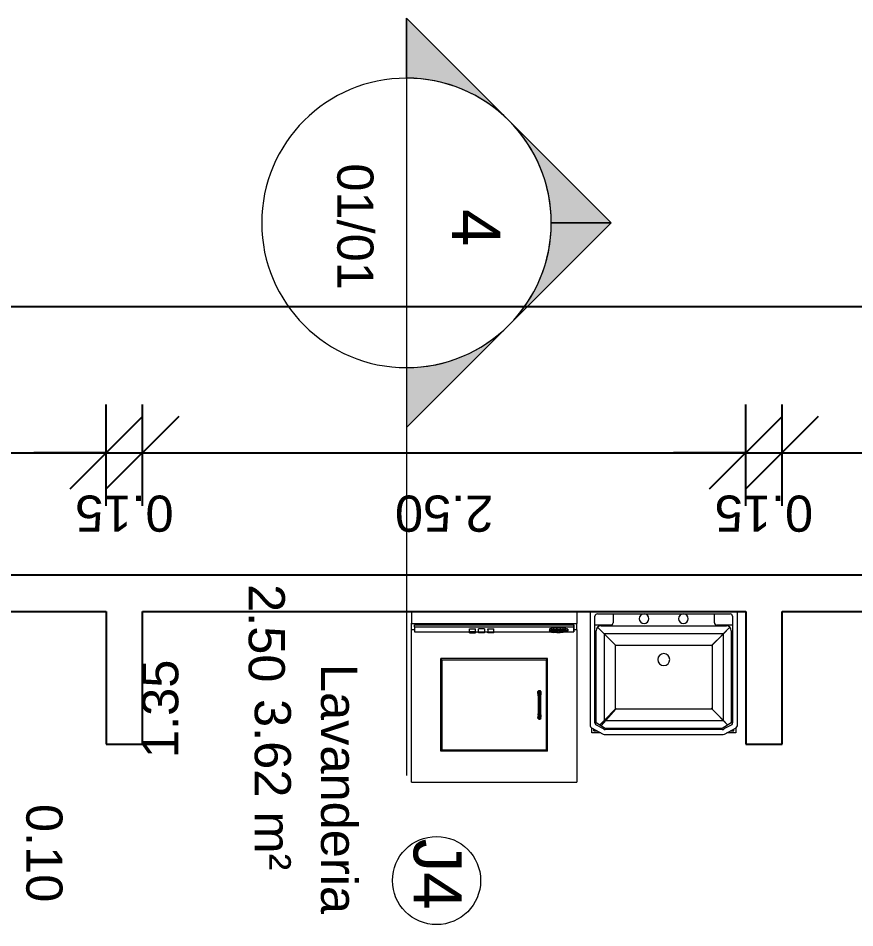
# Model space of a CAD drawing. Header units: centimetres. Extents: x 1481 to 8105, y -69 to 2574.
# Drawn here: x 2537.8 to 2884.5, y 2196.9 to 2574 of the extents above; entities that cross this region are included whole.
import ezdxf

# ---------------------------------------------------------------- set-up
doc = ezdxf.new("R2010")
doc.units = ezdxf.units.CM
for name, color, linetype, lineweight in [('A-ANNO-DIMS', 1, 'Continuous', 9), ('A-AREA-IDEN', 1, 'Continuous', 9), ('A-GLAZ-IDEN', 152, 'Continuous', 9), ('A-WALL', 250, 'Continuous', 9), ('C-TOPO', 7, 'Continuous', 9), ('G-ANNO-DIMS', 182, 'Continuous', 9), ('G-ANNO-SYMB', 111, 'Continuous', 9), ('G-IMPT', 8, 'Continuous', 9), ('P-SANR-FIXT', 31, 'Continuous', 9), ('Q-SPCQ', 91, 'Continuous', 9)]:
    doc.layers.add(name, color=color, linetype=linetype, lineweight=lineweight)
doc.styles.add('Arial', font='arial.ttf', dxfattribs={"height": 15})
doc.styles.add('Arial_1', font='arial.ttf', dxfattribs={"height": 20})
doc.dimstyles.new('Cotas_Internas', dxfattribs={"dimscale": 30.48, "dimtxt": 15.303891, "dimasz": 0.695971, "dimexe": 0, "dimexo": 0.0625, "dimgap": 0.328084, "dimtad": 0, "dimjust": 2, "dimlfac": 0.01, "dimrnd": 0.01, "dimzin": 0, "dimdsep": 46, "dimtxsty": 'Arial', "dimblk1": 'NONE', "dimblk2": 'OBLIQUE', "dimsah": 1, "dimcen": 0.09, "dimse1": 1, "dimsd1": 1, "dimsd2": 1, "dimazin": 0, "dimtfac": 1, "dimtdec": 4, "dimtix": 1, "dimtmove": 2, "dimatfit": 3, "dimfxl": 0, "dimfxlon": 1, "dimtvp": 1, "dimtolj": 1, "dimtzin": 0, "dimarcsym": 2})
doc.dimstyles.new('Cotas_Planta_Baixa', dxfattribs={"dimscale": 30.48, "dimtxt": 15.303891, "dimasz": 0.984252, "dimexe": 0.656168, "dimexo": 0.0625, "dimgap": 0.574147, "dimtad": 1, "dimlfac": 0.01, "dimrnd": 0.01, "dimzin": 0, "dimdsep": 46, "dimtxsty": 'Arial', "dimblk1": 'OBLIQUE', "dimblk2": 'OBLIQUE', "dimsah": 1, "dimcen": 0.09, "dimdle": 0.656168, "dimazin": 0, "dimtfac": 1, "dimtdec": 4, "dimtix": 1, "dimtmove": 0, "dimatfit": 3, "dimfxl": 0.787402, "dimfxlon": 1, "dimtvp": 1, "dimtolj": 1, "dimtzin": 0, "dimarcsym": 2})
doc.dimstyles.new('Cotas_Planta_Baixa_1', dxfattribs={"dimscale": 30.48, "dimtxt": 15.303891, "dimasz": 0.984252, "dimexe": 0.656168, "dimexo": 0.0625, "dimgap": 0.574147, "dimtad": 1, "dimlfac": 0.01, "dimrnd": 0.01, "dimzin": 0, "dimdsep": 46, "dimtxsty": 'Arial', "dimblk1": 'OBLIQUE', "dimblk2": 'OBLIQUE', "dimsah": 1, "dimcen": 0.09, "dimdle": 0.656168, "dimazin": 0, "dimtfac": 1, "dimtdec": 4, "dimtix": 1, "dimtmove": 1, "dimatfit": 3, "dimfxl": 0.787402, "dimfxlon": 1, "dimtvp": 1, "dimtolj": 1, "dimtzin": 0, "dimarcsym": 2})

# ---------------------------------------------------------------- blocks, each defined once
blk = doc.blocks.new('TANQUE LAVAR ROUPA - TANQUE ROUPA 510 x 400 mm 2-648585-Planta Baixa')
at = {"layer": 'P-SANR-FIXT'}
for p, q in [((-25.5, 19.5), (-25.5, -27.4)), ((-25.5, 19.5), (-25.5, -27.4)), ((-22.5, 19), (32.5, 19)), ((-15.98, 19), (-15.98, 15.3)), ((25.98, 15.3), (25.98, 19)), ((35.5, -27.4), (35.5, 19.5)), ((35.5, -27.4), (35.5, 19.5)), ((-23.5, -26.26), (-23.5, 18)), ((33.5, 18), (33.5, -26.26)), ((-16.98, 14.3), (-23.5, 14.3)), ((-23, -26.26), (-23, 12)), ((-23, -26.26), (-23, 12)), ((-22.41, 13.41), (-15.06, 6.06)), ((-22.41, 13.41), (-19.71, 10.71)), ((-21, 14), (5.78, 14)), ((-21, 14), (5.78, 14)), ((5.78, 14), (31, 14)), ((5.78, 14), (31, 14)), ((25.06, 6.06), (32.41, 13.41)), ((33.5, 14.3), (26.98, 14.3)), ((32.41, 13.41), (29.71, 10.71)), ((33, 12), (33, -26.26)), ((33, 12), (33, -26.26)), ((29.71, 10.71), (-19.71, 10.71)), ((-19.71, 10.71), (-14.67, 5.67)), ((-19.71, 10.71), (-19.71, -25.21)), ((29.71, 10.71), (24.67, 5.67)), ((29.71, -25.21), (29.71, 10.71)), ((-15.06, 6.06), (25.06, 6.06)), ((-15.06, -20.56), (-15.06, 6.06)), ((25.06, 6.06), (25.06, -20.56)), ((-15.06, -20.56), (-21.13, -27.38)), ((-14.67, -20.17), (-19.71, -25.21)), ((25.06, -20.56), (-15.06, -20.56)), ((29.71, -25.21), (24.67, -20.17)), ((25.06, -20.56), (31.6, -27.1)), ((-19.26, -28.5), (-23, -26.26)), ((-19.26, -28.5), (-23, -26.26)), ((-19.71, -25.21), (-21.6, -27.1)), ((-19.71, -25.21), (29.71, -25.21)), ((33, -26.26), (29.26, -28.5)), ((33, -26.26), (29.26, -28.5)), ((31.6, -27.1), (29.71, -25.21)), ((-24.97, -28.29), (-20.14, -30.88)), ((-24.97, -28.29), (-20.14, -30.88)), ((-24.87, -30.37), (-24.87, -28.34)), ((-24, -29.5), (-24, -28.81)), ((-23.55, -29.05), (-24, -29.5)), ((-24, -29.5), (-22.71, -29.5)), ((-19.96, -28.71), (-23.21, -26.96)), ((29.26, -28.5), (-19.26, -28.5)), ((29.26, -28.5), (-19.26, -28.5)), ((29.26, -29), (-19.26, -29)), ((33.21, -26.96), (29.96, -28.71)), ((30.14, -30.88), (34.97, -28.29)), ((30.14, -30.88), (34.97, -28.29)), ((32.71, -29.5), (34, -29.5)), ((34, -29.5), (33.55, -29.05)), ((34, -29.5), (34, -28.81)), ((34.87, -28.34), (34.87, -30.37)), ((-21.09, -30.37), (-24.87, -30.37)), ((-20.14, -30.88), (-19.67, -31)), ((-20.14, -30.88), (-19.67, -31)), ((-19.67, -31), (29.67, -31)), ((-19.67, -31), (29.67, -31)), ((29.67, -31), (30.14, -30.88)), ((29.67, -31), (30.14, -30.88)), ((34.87, -30.37), (31.09, -30.37))]:
    blk.add_line(p, q, dxfattribs=at)
for centre, radius, start, end in [((-25, 19.5), 0.5, 90, 180), ((-25, 19.5), 0.5, 90, 180), ((-22.41, 17.91), 1.1, 94.7923, 175.2082), ((-3.15, 16.97), 2, 90, 270), ((-3.15, 16.97), 2, 270, 90), ((13.15, 16.97), 2, 90, 270), ((13.15, 16.97), 2, 270, 90), ((32.41, 17.91), 1.1, 4.7923, 85.2072), ((35, 19.5), 0.5, 0, 90), ((35, 19.5), 0.5, 0, 90), ((-16.98, 15.3), 1, 270, 0), ((26.98, 15.3), 1, 180, 270), ((-21, 12), 2, 90, 180), ((-21, 12), 2, 90, 180), ((31, 12), 2, 360, 90), ((31, 12), 2, 0, 90), ((5, 0), 2.5, 90, 270), ((5, 0), 2.5, 90, 270), ((5, 0), 2.5, 270, 90), ((5, 0), 2.5, 270, 90), ((-22.5, -26.26), 1, 180, 225.0002), ((32.5, -26.26), 1, 314.9998, 0), ((-24.39, -27.34), 1.11, 183.3638, 238.3821), ((-24.39, -27.34), 1.11, 183.3638, 238.3821), ((-18.89, -27.12), 1.92, 235.977, 259.0226), ((29.23, -27.93), 1.07, 271.5542, 313.4463), ((34.39, -27.34), 1.11, 301.6174, 356.6363), ((34.39, -27.34), 1.11, 301.6174, 356.6363)]:
    blk.add_arc(centre, radius, start, end, dxfattribs=at)
blk = doc.blocks.new('Washer05 - 11ZWSH05_dwg-649389-Planta Baixa')
at = {"layer": 'G-IMPT'}
for p, q in [((0, 68.58), (5.06, 68.58)), ((4.89, 68.58), (5.06, 68.58)), ((7.59, 68.58), (5.06, 68.58)), ((5.06, 0), (5.06, 68.58)), ((5.06, 0), (5.06, 68.58)), ((7.59, 68.58), (7.59, 67.32)), ((7.59, 68.58), (70.84, 68.58)), ((70.84, 0), (70.84, 68.58)), ((5.63, 1.26), (5.63, 67.32)), ((5.63, 1.26), (5.63, 67.32)), ((6.34, 67.32), (5.63, 67.32)), ((5.63, 67.32), (6.34, 67.32)), ((6.34, 1.26), (6.34, 67.32)), ((8.51, 67.32), (6.34, 67.32)), ((6.34, 1.26), (6.34, 67.32)), ((6.34, 67.32), (8.51, 67.32)), ((6.98, 63.9), (7.18, 64.56)), ((7.4, 64.79), (7.18, 64.56)), ((7.91, 64.56), (7.18, 64.56)), ((7.91, 64.56), (7.18, 64.56)), ((7.4, 64.79), (8.13, 64.79)), ((7.4, 64.79), (8.13, 64.79)), ((7.71, 63.9), (7.91, 64.56)), ((7.91, 64.56), (8.13, 64.79)), ((7.91, 64.56), (8.13, 60.99)), ((8.36, 64.56), (8.13, 64.79)), ((8.13, 64.79), (8.13, 60.99)), ((8.36, 64.56), (8.13, 60.99)), ((8.36, 64.56), (8.56, 63.9)), ((8.51, 64.06), (8.51, 67.32)), ((6.83, 62.89), (6.75, 61.65)), ((6.91, 61.49), (6.75, 61.65)), ((6.75, 61.65), (7.49, 61.65)), ((6.75, 61.65), (6.75, 60.33)), ((6.75, 61.65), (7.49, 61.65)), ((6.91, 60.49), (6.75, 60.33)), ((7.09, 60.49), (6.75, 60.33)), ((7.09, 60.49), (6.75, 60.33)), ((6.83, 62.89), (6.98, 63.9)), ((7.56, 62.89), (6.83, 62.89)), ((6.83, 62.89), (6.88, 62.73)), ((7.56, 62.89), (6.83, 62.89)), ((7.71, 63.9), (6.98, 63.9)), ((6.98, 63.9), (7.06, 63.36)), ((7.71, 63.9), (6.98, 63.9)), ((7.56, 62.89), (7.49, 61.65)), ((8.13, 60.99), (7.49, 61.65)), ((7.49, 61.65), (7.49, 60.33)), ((8.13, 60.99), (7.49, 60.33)), ((7.71, 63.9), (7.56, 62.89)), ((7.56, 62.89), (8.13, 60.99)), ((7.56, 59.09), (8.13, 60.99)), ((7.71, 63.9), (8.13, 60.99)), ((7.71, 58.08), (8.13, 60.99)), ((8.13, 60.99), (7.84, 60.85)), ((8.13, 60.99), (7.84, 60.85)), ((7.91, 57.42), (8.13, 60.99)), ((7.98, 60.99), (8.13, 60.99)), ((7.98, 60.99), (8.13, 60.99)), ((7.98, 60.99), (8.13, 60.99)), ((7.98, 60.99), (8.13, 60.99)), ((8.56, 63.9), (8.13, 60.99)), ((8.71, 62.89), (8.13, 60.99)), ((8.78, 61.65), (8.13, 60.99)), ((8.78, 60.33), (8.13, 60.99)), ((8.56, 58.08), (8.13, 60.99)), ((8.71, 59.09), (8.13, 60.99)), ((8.36, 57.42), (8.13, 60.99)), ((8.13, 57.2), (8.13, 60.99)), ((8.56, 63.9), (8.71, 62.89)), ((8.71, 62.89), (8.61, 62.74)), ((8.71, 62.89), (8.61, 62.74)), ((8.63, 61.65), (8.78, 61.65)), ((8.71, 62.89), (8.78, 61.65)), ((8.78, 60.33), (8.78, 61.65)), ((6.83, 59.09), (6.75, 60.33)), ((7.49, 60.33), (6.75, 60.33)), ((7.49, 60.33), (6.75, 60.33)), ((6.88, 59.24), (6.83, 59.09)), ((7.56, 59.09), (6.83, 59.09)), ((6.98, 58.08), (6.83, 59.09)), ((7.56, 59.09), (6.83, 59.09)), ((7.06, 58.62), (6.98, 58.08)), ((7.71, 58.08), (6.98, 58.08)), ((6.98, 58.08), (7.18, 57.42)), ((7.71, 58.08), (6.98, 58.08)), ((7.2, 57.85), (7.18, 57.42)), ((7.4, 57.2), (7.18, 57.42)), ((7.91, 57.42), (7.18, 57.42)), ((7.91, 57.42), (7.18, 57.42)), ((7.4, 57.2), (8.13, 57.2)), ((7.4, 57.2), (8.13, 57.2)), ((7.56, 59.09), (7.49, 60.33)), ((7.56, 59.09), (7.71, 58.08)), ((7.71, 58.08), (7.91, 57.42)), ((7.91, 57.42), (8.13, 57.2)), ((8.36, 57.42), (8.13, 57.2)), ((8.56, 58.08), (8.36, 57.42)), ((8.51, 34.15), (8.51, 57.92)), ((8.56, 58.08), (8.71, 59.09)), ((8.61, 59.24), (8.71, 59.09)), ((8.61, 59.24), (8.71, 59.09)), ((8.78, 60.33), (8.63, 60.33)), ((8.78, 60.33), (8.71, 59.09)), ((58.01, 56.39), (19.53, 56.39)), ((19.53, 56.39), (19.53, 12.17)), ((20.04, 55.88), (19.53, 56.39)), ((20.04, 12.68), (20.04, 55.88)), ((20.04, 55.88), (57.51, 55.88)), ((33.18, 53.68), (32.81, 53.31)), ((32.81, 52.79), (32.81, 53.31)), ((32.81, 53.31), (33.87, 53.29)), ((32.81, 52.79), (33.87, 52.82)), ((33.18, 52.43), (32.81, 52.79)), ((33.18, 53.68), (33.7, 53.68)), ((33.18, 53.68), (34.11, 53.61)), ((34.44, 53.61), (33.7, 53.68)), ((34.11, 53.61), (33.87, 53.29)), ((33.87, 53.29), (33.87, 52.82)), ((33.87, 53.29), (35.02, 53.25)), ((33.87, 52.82), (35.02, 52.86)), ((34.11, 52.49), (33.87, 52.82)), ((34.11, 53.61), (35.02, 53.52)), ((34.44, 53.61), (34.12, 53.61)), ((34.44, 53.61), (35.02, 53.52)), ((34.44, 53.61), (35.02, 53.52)), ((35.02, 53.52), (42.49, 53.52)), ((35.02, 53.25), (35.02, 53.52)), ((35.02, 53.25), (35.02, 52.86)), ((35.02, 53.25), (42.49, 53.25)), ((35.02, 52.58), (35.02, 52.86)), ((42.49, 52.86), (35.02, 52.86)), ((42.49, 53.52), (43.07, 53.61)), ((43.07, 53.61), (42.49, 53.52)), ((42.49, 53.52), (43.39, 53.61)), ((42.49, 53.52), (42.49, 53.25)), ((42.49, 53.25), (43.63, 53.29)), ((42.49, 52.86), (42.49, 53.25)), ((42.49, 52.86), (42.49, 52.58)), ((42.49, 52.86), (43.63, 52.82)), ((43.07, 53.61), (43.8, 53.68)), ((43.07, 53.61), (43.39, 53.61)), ((44.32, 53.68), (43.39, 53.61)), ((43.63, 53.29), (43.39, 53.61)), ((43.63, 52.82), (43.39, 52.49)), ((43.63, 53.29), (44.69, 53.31)), ((43.63, 52.82), (43.63, 53.29)), ((43.63, 52.82), (44.69, 52.79)), ((44.32, 53.68), (43.8, 53.68)), ((44.32, 53.68), (44.69, 53.31)), ((44.32, 52.43), (44.69, 52.79)), ((44.69, 52.79), (44.69, 53.31)), ((58.01, 56.39), (57.51, 55.88)), ((57.51, 55.88), (57.51, 12.68)), ((58.01, 56.39), (58.01, 12.17)), ((33.18, 52.43), (34.11, 52.49)), ((33.7, 52.43), (33.18, 52.43)), ((34.44, 52.49), (33.7, 52.43)), ((35.02, 52.58), (34.11, 52.49)), ((34.44, 52.49), (34.12, 52.49)), ((34.44, 52.49), (35.02, 52.58)), ((34.44, 52.49), (35.02, 52.58)), ((35.02, 52.58), (42.49, 52.58)), ((42.49, 52.58), (43.07, 52.49)), ((43.07, 52.49), (42.49, 52.58)), ((42.49, 52.58), (43.39, 52.49)), ((43.07, 52.49), (43.8, 52.43)), ((43.07, 52.49), (43.39, 52.49)), ((44.32, 52.43), (43.39, 52.49)), ((43.8, 52.43), (44.32, 52.43)), ((7.45, 34.15), (7.29, 34.15)), ((7.29, 31.62), (7.29, 34.15)), ((8.45, 34.15), (7.29, 34.15)), ((8.89, 34.15), (8.45, 34.15)), ((8.45, 31.62), (8.45, 34.15)), ((8.89, 34.15), (8.89, 31.62)), ((7.45, 31.62), (7.29, 31.62)), ((7.29, 31.62), (8.45, 31.62)), ((7.29, 30.36), (7.45, 30.36)), ((7.29, 30.36), (7.29, 27.83)), ((7.29, 30.36), (8.45, 30.36)), ((8.89, 31.62), (8.45, 31.62)), ((8.89, 30.36), (8.45, 30.36)), ((8.45, 27.83), (8.45, 30.36)), ((8.51, 30.36), (8.51, 31.62)), ((8.89, 30.36), (8.89, 27.83)), ((7.45, 27.83), (7.29, 27.83)), ((8.45, 27.83), (7.29, 27.83)), ((7.45, 26.56), (7.29, 26.56)), ((8.45, 26.56), (7.29, 26.56)), ((7.29, 24.03), (7.29, 26.56)), ((8.89, 27.83), (8.45, 27.83)), ((8.45, 26.56), (8.89, 26.56)), ((8.45, 26.56), (8.45, 24.03)), ((8.51, 26.56), (8.51, 27.83)), ((8.89, 24.03), (8.89, 26.56)), ((8.45, 24.03), (7.29, 24.03)), ((7.29, 24.03), (7.45, 24.03)), ((8.89, 24.03), (8.45, 24.03)), ((8.51, 1.26), (8.51, 24.03)), ((20.04, 12.68), (19.53, 12.17)), ((58.01, 12.17), (19.53, 12.17)), ((20.04, 12.68), (57.51, 12.68)), ((57.51, 12.68), (58.01, 12.17)), ((6.34, 1.26), (5.63, 1.26)), ((6.34, 1.26), (5.63, 1.26)), ((5.63, 1.26), (5.79, 1.26)), ((6.34, 1.26), (8.51, 1.26)), ((7.59, 1.26), (7.59, 0)), ((0, 0), (5.06, 0)), ((5.06, 0), (4.89, 0)), ((7.59, 0), (5.06, 0)), ((70.84, 0), (7.59, 0))]:
    blk.add_line(p, q, dxfattribs=at)
blk = doc.blocks.new('Washer05 - Washer05-649395-Planta Baixa')
blk.add_blockref('Washer05 - 11ZWSH05_dwg-649389-Planta Baixa', (0, 0))
blk = doc.blocks.new('M_Identificador da janela - M_Identificador da janela-3796-Planta Baixa')
at = {"layer": 'A-GLAZ-IDEN'}
blk.add_circle((0.0131, -0.0015), 0.1827, dxfattribs=at)
blk = doc.blocks.new('Elevações de ponto - M_Cota de elevação - Alvo preenchido-23738-Planta Baixa')
at = {"layer": 'G-ANNO-DIMS'}
h = blk.add_hatch(color=256, dxfattribs=at)
edge = h.paths.add_edge_path(flags=0)
edge.add_line((0, 0), (-0.2, 0))
edge.add_arc((0, 0), 0.2, 90, 180, ccw=False)
edge.add_line((0, 0.2), (0, 0))
h = blk.add_hatch(color=256, dxfattribs=at)
edge = h.paths.add_edge_path(flags=0)
edge.add_line((0, 0), (0.2, 0))
edge.add_arc((0, 0), 0.2, 270, 360, ccw=False)
edge.add_line((0, -0.2), (0, 0))
for p, q in [((0, -0.3), (0, 0.3)), ((-0.3, 0), (1.4, 0))]:
    blk.add_line(p, q, dxfattribs=at)
blk.add_circle((0, 0), 0.2, dxfattribs=at)
blk = doc.blocks.new('*D229')
at = {"layer": 'Defpoints', "color": 0, "transparency": 16777216}
for p in [(2589.32, 2324.93), (2589.32, 2324.93), (2839.32, 2324.93)]:
    blk.add_point(p, dxfattribs=at)
at = {"layer": 'A-ANNO-DIMS', "color": 0, "transparency": 16777216, "insert": (2648.31, 2339.38), "char_height": 15, "width": 48.5957, "attachment_point": 1, "rotation": 270, "line_spacing_factor": 0.941778, "style": 'Arial'}
blk.add_mtext('\\A1;2.50', dxfattribs=at)
blk = doc.blocks.new('_None')
blk = doc.blocks.new('_Oblique')
at = {"color": 0, "linetype": 'ByBlock', "lineweight": -2}
blk.add_line((-0.5, -0.5), (0.5, 0.5), dxfattribs=at)
blk = doc.blocks.new('*D230')
at = {"layer": 'Defpoints', "color": 0, "transparency": 16777216}
for p in [(2579.69, 2328.06), (2579.69, 2328.06), (2579.69, 2193.06)]:
    blk.add_point(p, dxfattribs=at)
at = {"layer": 'A-ANNO-DIMS', "color": 0, "transparency": 16777216, "insert": (2589.17, 2267.27), "char_height": 15, "width": 48.5957, "attachment_point": 1, "rotation": 90, "line_spacing_factor": 0.941778, "style": 'Arial'}
blk.add_mtext('\\A1;1.35', dxfattribs=at)
blk = doc.blocks.new('*D233')
at = {"layer": 'A-ANNO-DIMS', "color": 0, "lineweight": -2, "transparency": 16777216}
for p, q in [((2514.32, 2371.76), (2514.32, 2413.85)), ((2574.32, 2371.76), (2574.32, 2413.85)), ((2494.32, 2393.85), (2594.32, 2393.85))]:
    blk.add_line(p, q, dxfattribs=at)
at = {"layer": 'Defpoints', "color": 0, "transparency": 16777216}
for p in [(2574.32, 2393.85), (2514.32, 2369.85), (2574.32, 2369.85)]:
    blk.add_point(p, dxfattribs=at)
at = {"layer": 'A-ANNO-DIMS', "color": 0, "lineweight": -2, "transparency": 16777216, "xscale": 29.99999999999999, "yscale": 29.99999999999999, "zscale": 29.99999999999999, "rotation": 180}
blk.add_blockref('_Oblique', (2514.32, 2393.85), dxfattribs=at)
at = {"layer": 'A-ANNO-DIMS', "color": 0, "lineweight": -2, "transparency": 16777216, "xscale": 29.99999999999999, "yscale": 29.99999999999999, "zscale": 29.99999999999999}
blk.add_blockref('_Oblique', (2574.32, 2393.85), dxfattribs=at)
at = {"layer": 'A-ANNO-DIMS', "color": 0, "transparency": 16777216, "insert": (2493.05, 2363.68), "char_height": 15, "width": 48.5957, "attachment_point": 1, "rotation": 270, "line_spacing_factor": 0.941778, "style": 'Arial'}
blk.add_mtext('\\A1;0.60', dxfattribs=at)
blk = doc.blocks.new('*D234')
at = {"layer": 'A-ANNO-DIMS', "color": 0, "lineweight": -2, "transparency": 16777216}
for p, q in [((2574.32, 2371.76), (2574.32, 2413.85)), ((2589.32, 2371.76), (2589.32, 2413.85)), ((2574.32, 2393.85), (2544.32, 2393.85)), ((2574.32, 2393.85), (2589.32, 2393.85)), ((2589.32, 2393.85), (2619.32, 2393.85))]:
    blk.add_line(p, q, dxfattribs=at)
at = {"layer": 'Defpoints', "color": 0, "transparency": 16777216}
for p in [(2589.32, 2393.85), (2574.32, 2369.85), (2589.32, 2369.85)]:
    blk.add_point(p, dxfattribs=at)
at = {"layer": 'A-ANNO-DIMS', "color": 0, "lineweight": -2, "transparency": 16777216, "xscale": 29.99999999999999, "yscale": 29.99999999999999, "zscale": 29.99999999999999}
blk.add_blockref('_Oblique', (2574.32, 2393.85), dxfattribs=at)
at = {"layer": 'A-ANNO-DIMS', "color": 0, "lineweight": -2, "transparency": 16777216, "xscale": 29.99999999999999, "yscale": 29.99999999999999, "zscale": 29.99999999999999, "rotation": 180}
blk.add_blockref('_Oblique', (2589.32, 2393.85), dxfattribs=at)
at = {"layer": 'A-ANNO-DIMS', "color": 0, "transparency": 16777216, "insert": (2581.82, 2368.69), "char_height": 15, "width": 48.5957, "attachment_point": 5, "rotation": 180, "style": 'Arial'}
blk.add_mtext('\\A1;0.15', dxfattribs=at)
blk = doc.blocks.new('*D235')
at = {"layer": 'A-ANNO-DIMS', "color": 0, "lineweight": -2, "transparency": 16777216}
for p, q in [((2589.32, 2371.76), (2589.32, 2413.85)), ((2839.32, 2371.76), (2839.32, 2413.85)), ((2569.32, 2393.85), (2859.32, 2393.85))]:
    blk.add_line(p, q, dxfattribs=at)
at = {"layer": 'Defpoints', "color": 0, "transparency": 16777216}
for p in [(2839.32, 2393.85), (2589.32, 2369.85), (2839.32, 2369.85)]:
    blk.add_point(p, dxfattribs=at)
at = {"layer": 'A-ANNO-DIMS', "color": 0, "lineweight": -2, "transparency": 16777216, "xscale": 29.99999999999999, "yscale": 29.99999999999999, "zscale": 29.99999999999999, "rotation": 180}
blk.add_blockref('_Oblique', (2589.32, 2393.85), dxfattribs=at)
at = {"layer": 'A-ANNO-DIMS', "color": 0, "lineweight": -2, "transparency": 16777216, "xscale": 29.99999999999999, "yscale": 29.99999999999999, "zscale": 29.99999999999999}
blk.add_blockref('_Oblique', (2839.32, 2393.85), dxfattribs=at)
at = {"layer": 'A-ANNO-DIMS', "color": 0, "transparency": 16777216, "insert": (2714.32, 2368.69), "char_height": 15, "width": 48.5957, "attachment_point": 5, "rotation": 180, "style": 'Arial'}
blk.add_mtext('\\A1;2.50', dxfattribs=at)
blk = doc.blocks.new('*D236')
at = {"layer": 'A-ANNO-DIMS', "color": 0, "lineweight": -2, "transparency": 16777216}
for p, q in [((2839.32, 2371.76), (2839.32, 2413.85)), ((2854.32, 2371.76), (2854.32, 2413.85)), ((2839.32, 2393.85), (2809.32, 2393.85)), ((2839.32, 2393.85), (2854.32, 2393.85)), ((2854.32, 2393.85), (2884.32, 2393.85))]:
    blk.add_line(p, q, dxfattribs=at)
at = {"layer": 'Defpoints', "color": 0, "transparency": 16777216}
for p in [(2854.32, 2393.85), (2839.32, 2369.85), (2854.32, 2369.85)]:
    blk.add_point(p, dxfattribs=at)
at = {"layer": 'A-ANNO-DIMS', "color": 0, "lineweight": -2, "transparency": 16777216, "xscale": 29.99999999999999, "yscale": 29.99999999999999, "zscale": 29.99999999999999}
blk.add_blockref('_Oblique', (2839.32, 2393.85), dxfattribs=at)
at = {"layer": 'A-ANNO-DIMS', "color": 0, "lineweight": -2, "transparency": 16777216, "xscale": 29.99999999999999, "yscale": 29.99999999999999, "zscale": 29.99999999999999, "rotation": 180}
blk.add_blockref('_Oblique', (2854.32, 2393.85), dxfattribs=at)
at = {"layer": 'A-ANNO-DIMS', "color": 0, "transparency": 16777216, "insert": (2846.82, 2368.69), "char_height": 15, "width": 48.5957, "attachment_point": 5, "rotation": 180, "style": 'Arial'}
blk.add_mtext('\\A1;0.15', dxfattribs=at)
blk = doc.blocks.new('*D237')
at = {"layer": 'A-ANNO-DIMS', "color": 0, "lineweight": -2, "transparency": 16777216}
for p, q in [((2854.32, 2371.76), (2854.32, 2413.85)), ((2916.74, 2371.76), (2916.74, 2413.85)), ((2834.32, 2393.85), (2936.74, 2393.85))]:
    blk.add_line(p, q, dxfattribs=at)
at = {"layer": 'Defpoints', "color": 0, "transparency": 16777216}
for p in [(2916.74, 2393.85), (2854.32, 2369.85), (2916.74, 2369.85)]:
    blk.add_point(p, dxfattribs=at)
at = {"layer": 'A-ANNO-DIMS', "color": 0, "lineweight": -2, "transparency": 16777216, "xscale": 29.99999999999999, "yscale": 29.99999999999999, "zscale": 29.99999999999999, "rotation": 180}
blk.add_blockref('_Oblique', (2854.32, 2393.85), dxfattribs=at)
at = {"layer": 'A-ANNO-DIMS', "color": 0, "lineweight": -2, "transparency": 16777216, "xscale": 29.99999999999999, "yscale": 29.99999999999999, "zscale": 29.99999999999999}
blk.add_blockref('_Oblique', (2916.74, 2393.85), dxfattribs=at)
at = {"layer": 'A-ANNO-DIMS', "color": 0, "transparency": 16777216, "insert": (2939.67, 2363.68), "char_height": 15, "width": 48.5957, "attachment_point": 1, "rotation": 270, "line_spacing_factor": 0.941778, "style": 'Arial'}
blk.add_mtext('\\A1;0.62', dxfattribs=at)
blk = doc.blocks.new('*D247')
at = {"layer": 'A-ANNO-DIMS', "color": 0, "lineweight": -2, "transparency": 16777216}
for p, q in [((1709.32, 2432.35), (1709.32, 2474.44)), ((4709.32, 2432.35), (4709.32, 2474.44)), ((1689.32, 2454.44), (4729.32, 2454.44))]:
    blk.add_line(p, q, dxfattribs=at)
at = {"layer": 'Defpoints', "color": 0, "transparency": 16777216}
for p in [(4709.32, 2454.44), (1709.32, 2430.44), (4709.32, 2430.44)]:
    blk.add_point(p, dxfattribs=at)
at = {"layer": 'A-ANNO-DIMS', "color": 0, "lineweight": -2, "transparency": 16777216, "xscale": 29.99999999999999, "yscale": 29.99999999999999, "zscale": 29.99999999999999, "rotation": 180}
blk.add_blockref('_Oblique', (1709.32, 2454.44), dxfattribs=at)
at = {"layer": 'A-ANNO-DIMS', "color": 0, "lineweight": -2, "transparency": 16777216, "xscale": 29.99999999999999, "yscale": 29.99999999999999, "zscale": 29.99999999999999}
blk.add_blockref('_Oblique', (4709.32, 2454.44), dxfattribs=at)
at = {"layer": 'A-ANNO-DIMS', "color": 0, "transparency": 16777216, "insert": (3209.32, 2429.28), "char_height": 15, "width": 62.4399, "attachment_point": 5, "rotation": 180, "style": 'Arial'}
blk.add_mtext('\\A1;30.00', dxfattribs=at)
blk = doc.blocks.new('Corte - M_Cabeça do corte - Preenchida-1049-Planta Baixa')
at = {"layer": 'G-ANNO-SYMB'}
h = blk.add_hatch(color=256, dxfattribs=at)
edge = h.paths.add_edge_path(flags=0)
edge.add_line((-0.6, 0.8485), (-0.6, 0.6))
edge.add_arc((-0.6, 0), 0.6, 90, 135)
edge.add_line((-1.0243, 0.4243), (-0.6, 0.8485))
h = blk.add_hatch(color=256, dxfattribs=at)
edge = h.paths.add_edge_path(flags=0)
edge.add_line((-0.6, 0.8485), (-0.1757, 0.4243))
edge.add_arc((-0.6, 0), 0.6, 45, 90)
edge.add_line((-0.6, 0.6), (-0.6, 0.8485))
h = blk.add_hatch(color=256, dxfattribs=at)
edge = h.paths.add_edge_path(flags=0)
edge.add_line((-1.4485, 0), (-1.0243, 0.4243))
edge.add_arc((-0.6, 0), 0.6, 135, 180)
edge.add_line((-1.2, 0), (-1.4485, 0))
h = blk.add_hatch(color=256, dxfattribs=at)
edge = h.paths.add_edge_path(flags=0)
edge.add_line((0.2485, 0), (0, 0))
edge.add_arc((-0.6, 0), 0.6, 360, 405)
edge.add_line((-0.1757, 0.4243), (0.2485, 0))
for p, q in [((-0.6, 0.8485), (-1.4485, 0)), ((-0.6, 0.8485), (-1.0243, 0.4243)), ((-0.6, 0.8485), (0.2485, 0)), ((-0.6, 0.6), (-0.6, 0.8485)), ((-0.6, 0.8485), (-0.6, 0.6)), ((-0.1757, 0.4243), (-0.6, 0.8485)), ((-1.0243, 0.4243), (-1.4485, 0)), ((0.2485, 0), (-0.1757, 0.4243)), ((-1.4485, 0), (-1.2, 0)), ((0, 0), (0.2485, 0)), ((-1.2, 0), (-1.4485, 0)), ((0, 0), (0.2485, 0))]:
    blk.add_line(p, q, dxfattribs=at)
for start, end in [(360, 180), (90, 135), (45, 90), (135, 180), (360, 45), (180, 360)]:
    blk.add_arc((-0.6, 0), 0.6, start, end, dxfattribs=at)

msp = doc.modelspace()

# ---------------------------------------------------------------- linework, layer by layer
at = {"layer": 'A-WALL', "lineweight": 25}
for p, q in [((2916.74, 2343.061), (2514.319, 2343.061)), ((2514.319, 2328.061), (2574.319, 2328.061)), ((2574.319, 2328.061), (2574.319, 2273.061)), ((2589.319, 2328.061), (2839.319, 2328.061)), ((2589.319, 2273.061), (2589.319, 2328.061)), ((2839.319, 2328.061), (2839.319, 2273.061)), ((2854.319, 2328.061), (2916.74, 2328.061)), ((2854.319, 2273.061), (2854.319, 2328.061)), ((2574.319, 2273.061), (2589.319, 2273.061)), ((2839.319, 2273.061), (2854.319, 2273.061))]:
    msp.add_line(p, q, dxfattribs=at)
at = {"layer": 'C-TOPO'}
msp.add_line((4709.319, 2343.061), (1709.319, 2343.061), dxfattribs=at)
at = {"layer": 'G-ANNO-SYMB'}
for p, q in [((2698.716, 2549.107), (2698.716, 2429.107)), ((2698.716, 2429.107), (2698.716, 2260.082))]:
    msp.add_line(p, q, dxfattribs=at)

# ---------------------------------------------------------------- block references
at = {"layer": 'A-GLAZ-IDEN', "xscale": 99.99999999999993, "yscale": 99.99999999999993, "zscale": 99.99999999999993, "rotation": 269.9999999999999}
msp.add_blockref('M_Identificador da janela - M_Identificador da janela-3796-Planta Baixa', (2711.319, 2217.8), dxfattribs=at)
at = {"layer": 'G-ANNO-DIMS', "extrusion": (0, 0, -1), "xscale": 99.99999999999993, "yscale": 99.99999999999993, "zscale": 99.99999999999993, "rotation": 90.00000000000006}
msp.add_blockref('Elevações de ponto - M_Cota de elevação - Alvo preenchido-23738-Planta Baixa', (-2534.664, 2156.557), dxfattribs=at)
at = {"layer": 'G-ANNO-SYMB', "xscale": 99.99999999999993, "yscale": 99.99999999999993, "zscale": 99.99999999999993, "rotation": 269.9999999999999}
msp.add_blockref('Corte - M_Cabeça do corte - Preenchida-1049-Planta Baixa', (2698.716, 2429.107), dxfattribs=at)
at = {"layer": 'P-SANR-FIXT'}
msp.add_blockref('TANQUE LAVAR ROUPA - TANQUE ROUPA 510 x 400 mm 2-648585-Planta Baixa', (2800.319, 2308.061), dxfattribs=at)
at = {"layer": 'Q-SPCQ', "rotation": 269.9999999999999}
msp.add_blockref('Washer05 - Washer05-649395-Planta Baixa', (2700.739, 2328.061), dxfattribs=at)

# ---------------------------------------------------------------- texts
at = {"layer": 'A-AREA-IDEN', "char_height": 15, "attachment_point": 1, "rotation": 270, "style": 'Arial'}
for s, insert, width in [('Lavanderia', (2678.293, 2306.284), 123.45987), ('3.62 m²', (2650.819, 2291.734), 88.18562)]:
    msp.add_mtext(s, dxfattribs=dict(at, insert=insert, width=width))
at = {"layer": 'A-GLAZ-IDEN', "insert": (2721.633, 2233.885), "char_height": 20, "width": 36.87762, "attachment_point": 1, "rotation": 270, "style": 'Arial_1'}
msp.add_mtext('J4', dxfattribs=at)
at = {"layer": 'G-ANNO-DIMS', "insert": (2556.165, 2248.243), "char_height": 15, "width": 48.8488, "attachment_point": 1, "rotation": 270, "line_spacing_factor": 0.941778, "style": 'Arial'}
msp.add_mtext('0.10', dxfattribs=at)
at = {"layer": 'G-ANNO-SYMB', "attachment_point": 1, "rotation": 270}
for s, insert, char_height, width, style in [('01/01', (2685.033, 2513.783), 15, 64.93669, 'Arial'), ('4', (2737.608, 2494.883), 20, 19.2405, 'Arial_1')]:
    msp.add_mtext(s, dxfattribs=dict(at, insert=insert, char_height=char_height, width=width, style=style))

# ---------------------------------------------------------------- dimensions: what is measured, and where the dimension line sits
at = {"layer": 'A-ANNO-DIMS'}
for base, p1, p2, override, picture, middle in [((4709.319, 2454.445), (1709.319, 2430.445), (4709.319, 2430.445), {"dimtad": 4, "dimpost": '<>', "dimfxl": 3000}, '*D247', (3209.319, 2429.281)), ((2589.319, 2393.853), (2574.319, 2369.853), (2589.319, 2369.853), {"dimtad": 4, "dimpost": '<>', "dimfxl": 15}, '*D234', (2581.819, 2368.695)), ((2839.319, 2393.853), (2589.319, 2369.853), (2839.319, 2369.853), {"dimtad": 4, "dimpost": '<>', "dimfxl": 250}, '*D235', (2714.319, 2368.695)), ((2854.319, 2393.853), (2839.319, 2369.853), (2854.319, 2369.853), {"dimtad": 4, "dimpost": '<>', "dimfxl": 15}, '*D236', (2846.819, 2368.695))]:
    dim = msp.add_linear_dim(base=base, p1=p1, p2=p2, dimstyle='Cotas_Planta_Baixa', override=override, dxfattribs=at)
    dim.commit()
    dim.dimension.update_dxf_attribs({"geometry": picture, "text_midpoint": middle})
for base, p1, p2, dimstyle, override, picture, middle in [((2574.319, 2393.853), (2514.319, 2369.853), (2574.319, 2369.853), 'Cotas_Planta_Baixa_1', {"dimtad": 4, "dimpost": '<>', "dimfxl": 60}, '*D233', (2483.054, 2366.88)), ((2916.74, 2393.853), (2854.319, 2369.853), (2916.74, 2369.853), 'Cotas_Planta_Baixa_1', {"dimtad": 4, "dimpost": '<>', "dimfxl": 62.420499}, '*D237', (2929.667, 2366.88)), ((2589.319, 2324.935), (2839.319, 2324.935), (2589.319, 2324.935), 'Cotas_Internas', {"dimtad": 4, "dimpost": '<>', "dimfxl": 250}, '*D229', (2638.312, 2315.085))]:
    dim = msp.add_linear_dim(base=base, p1=p1, p2=p2, dimstyle=dimstyle, override=override, dxfattribs=at)
    dim.commit()
    dim.dimension.update_dxf_attribs({"geometry": picture, "text_midpoint": middle, "dimtype": 160, "text_rotation": 90})
dim = msp.add_linear_dim(base=(2579.695, 2328.061), p1=(2579.695, 2193.061), p2=(2579.695, 2328.061), angle=270, dimstyle='Cotas_Internas', override={"dimpost": '<>', "dimfxl": 135}, dxfattribs=at)
dim.commit()
dim.dimension.update_dxf_attribs({"geometry": '*D230', "text_midpoint": (2599.168, 2291.57), "dimtype": 160})

doc.saveas('drawing.dxf')
